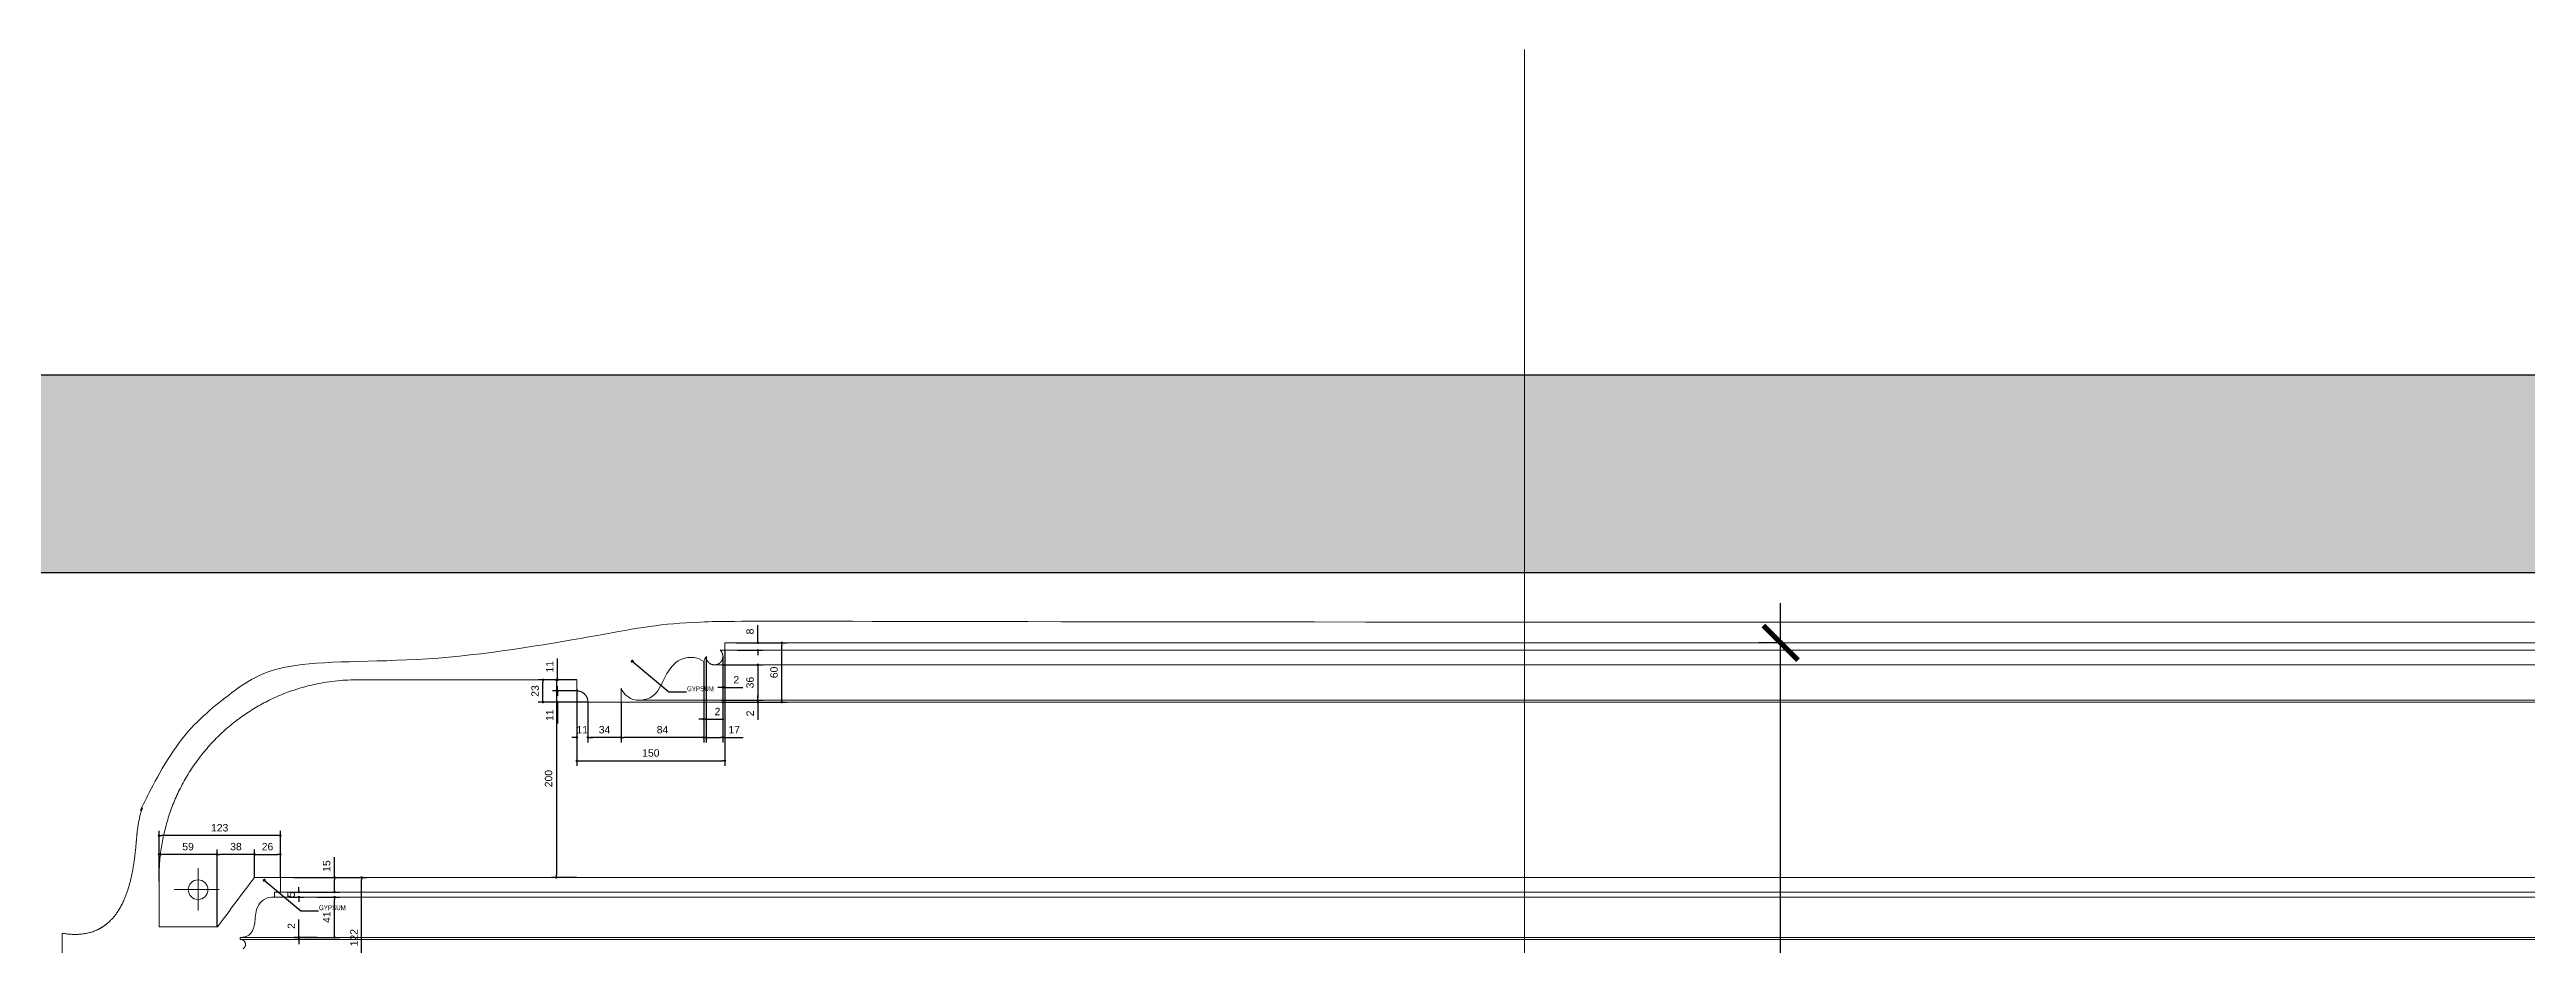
# Model space of a CAD drawing. Header units: millimetres. Extents: x -10942 to 92711, y -16583 to 30009.
# Drawn here: x 3960 to 6466, y 22636 to 23542 of the extents above; entities that cross this region are included whole.
import ezdxf

# ---------------------------------------------------------------- set-up
doc = ezdxf.new("R2010")
doc.units = ezdxf.units.MM
doc.header["$LTSCALE"] = 1000
doc.header["$MEASUREMENT"] = 0
for name, pattern in [('CENTERX2', [4, 2.5, -0.5, 0.5, -0.5]), ('DASHED', [0.75, 0.5, -0.25]), ('HIDDEN', [0.375, 0.25, -0.125])]:
    doc.linetypes.add(name, pattern=pattern)
for name, color, linetype in [('8', 8, 'Continuous'), ('A-DIM', 9, 'Continuous'), ('A-Hidden', 8, 'HIDDEN'), ('ARCH. DIM', 1, 'Continuous'), ('Layer3', 3, 'Continuous'), ('Layer7', 8, 'Continuous'), ('LIGHT', 8, 'Continuous')]:
    doc.layers.add(name, color=color, linetype=linetype)
doc.layers.add('GRC', color=41, linetype='Continuous', lineweight=0)
doc.layers.add('Lighting', color=5, linetype='Continuous', lineweight=0)
doc.styles.add('DIM 50', font='romans.shx', dxfattribs={"width": 0.75, "height": 100})
doc.styles.add('ST9', font='romans.shx', dxfattribs={"width": 0.8})
doc.styles.get("Standard").update_dxf_attribs({"font": 'arial.ttf'})
doc.dimstyles.new('chester 5', dxfattribs={"dimscale": 0.05, "dimtxt": 150, "dimasz": 50, "dimexe": 100, "dimexo": 0, "dimgap": 80, "dimtad": 1, "dimdec": 0, "dimzin": 0, "dimdsep": 46, "dimtxsty": 'Standard', "dimblk": 'DOT', "dimcen": 100, "dimclrd": 1, "dimclre": 1, "dimclrt": 3, "dimadec": 0, "dimazin": 0, "dimtfac": 1, "dimtdec": 0, "dimtofl": 0, "dimtmove": 0, "dimatfit": 3, "dimfxl": 1, "dimtolj": 1, "dimtzin": 0, "dimlwd": -1, "dimarcsym": 0})
doc.dimstyles.new('DIM-20', dxfattribs={"dimscale": 1000, "dimtxt": 0.044, "dimasz": 0.035, "dimexe": 0.022, "dimexo": 0.022, "dimgap": 0.022, "dimtad": 1, "dimdec": 0, "dimzin": 0, "dimdsep": 46, "dimtxsty": 'ST9', "dimblk1": 'ARCHTICK', "dimblk2": 'ARCHTICK', "dimsah": 1, "dimcen": 0.088, "dimdle": 0.04, "dimclrd": 256, "dimclre": 256, "dimclrt": 3, "dimadec": 0, "dimazin": 0, "dimtfac": 1, "dimtdec": 0, "dimtix": 1, "dimtofl": 0, "dimtmove": 1, "dimatfit": 3, "dimldrblk": 'CLOSED', "dimfxl": 1, "dimtolj": 1, "dimtzin": 0, "dimarcsym": 0})
doc.dimstyles.get("Standard").update_dxf_attribs({"dimtxt": 0.18, "dimasz": 0.18, "dimexe": 0.18, "dimexo": 0.0625, "dimgap": 0.09, "dimtad": 0, "dimtih": 1, "dimtoh": 1, "dimdec": 4, "dimzin": 0, "dimdsep": 46, "dimtxsty": 'Standard', "dimcen": 0.09, "dimadec": 0, "dimazin": 0, "dimtfac": 1, "dimtdec": 4, "dimtofl": 0, "dimtmove": 0, "dimatfit": 3, "dimfxl": 1, "dimtolj": 1, "dimtzin": 0, "dimarcsym": 0})

# ---------------------------------------------------------------- blocks, each defined once
blk = doc.blocks.new('light')
at = {"layer": 'Lighting'}
for p, q in [((111336.9, -7192.4), (111382.3, -7192.4)), ((111358.2, -7170.5), (111358.2, -7213.4))]:
    blk.add_line(p, q, dxfattribs=at)
blk.add_circle((111358.2, -7192.4), 9.95, dxfattribs=at)
blk = doc.blocks.new('section ceiling a')
at = {"layer": 'GRC', "elevation": 0}
blk.add_lwpolyline([(372298.3, 131338.5), (372298.3, 130893.5), (371668.3, 130893.5), (371668.3, 130853.5), (371863, 130853.5), (371863, 130853.5), (371863, 130853.5), (371890.9, 130853.5), (371890.9, 130858.5, 0.413614), (371898, 130865.6), (371903, 130865.6), (371903, 130870.6), (372218.3, 130870.6), (372218.3, 130865.6), (372223.3, 130865.6, 0.413614), (372230.4, 130858.5), (372230.4, 130853.5), (372306.3, 130853.5), (372306.3, 130853.5), (372306.3, 130858.5, 0.413614), (372313.3, 130865.6), (372318.3, 130865.6), (372318.3, 131288.1)], format="xyb", dxfattribs=at)
at = {"layer": 'GRC'}
for points, weights, knots in [([(372298.3, 131338.5, 0), (372375.2, 131325.5, 0), (372370.9, 131427, 0), (372374.9, 131446.6, 0), (372381, 131490, 0), (372412.2, 131531.1, 0), (372449.8, 131567.2, 0), (372482.4, 131592.1, 0), (372520.1, 131618.4, 0), (372606.3, 131616.2, 0), (372785.2, 131612.5, 0), (372854.5, 131652.2, 0), (372923.2, 131653.6, 0), (372973.2, 131653.6, 0), (373197.6, 131653.6, 0), (376378.3, 131653.6, 0)], [1, 1, 1, 1, 0.949253021674, 0.949253021674, 1, 0.949253021674, 0.949253021674, 1, 1, 1, 1, 1, 1, 1], [0.672419, 0.672419, 0.672419, 0.672419, 1.619398, 1.619398, 1.619398, 2.404796, 2.404796, 2.404796, 3.190194, 3.190194, 3.190194, 4.002694, 4.002694, 4.002694, 4.856498, 4.856498, 4.856498, 4.856498]), ([(372396.3, 131345.1, 0), (372396.3, 131361.8, 0), (372396.3, 131378.4, 0), (372396.3, 131395.1, 0), (372396.3, 131448.9, 0), (372416.8, 131498.5, 0), (372454.8, 131536.5, 0), (372492.8, 131574.5, 0), (372542.5, 131595.1, 0), (372596.3, 131595.1, 0), (372670.5, 131595.1, 0), (372744.8, 131595.1, 0), (372819, 131595.1, 0)], [1, 1, 1, 1, 0.949253021674, 0.949253021674, 1, 0.949253021674, 0.949253021674, 1, 1, 1, 1], [1219.098882, 1219.098882, 1219.098882, 1219.098882, 1220.098882, 1220.098882, 1220.098882, 1220.88428, 1220.88428, 1220.88428, 1221.669678, 1221.669678, 1221.669678, 1222.669678, 1222.669678, 1222.669678, 1222.669678])]:
    blk.add_rational_spline(points, weights, degree=3, knots=knots, dxfattribs=at)
for points, knots in [([(372864, 131586.8, 0), (372864.5, 131585.1, 0), (372867.1, 131580.9, 0), (372876.5, 131572.6, 0), (372898.4, 131575.3, 0), (372907.2, 131596.9, 0), (372918.1, 131615.2, 0), (372936, 131619.3, 0), (372944.8, 131615.8, 0), (372947.6, 131613.7, 0)], [1227.240474, 1227.240474, 1227.240474, 1227.240474, 1263.20953, 1323.395093, 1470.775087, 1611.888659, 1766.488267, 1876.411689, 1946.427942, 1946.427942, 1946.427942, 1946.427942]), ([(372478.5, 131334.4, 0), (372481.5, 131334.4, 0), (372488.8, 131335.7, 0), (372494.2, 131348.2, 0), (372493.1, 131360.8, 0), (372499.7, 131372.2, 0), (372507.6, 131375.2, 0), (372512, 131375.1, 0), (372513, 131375.1, 0)], [12.38377, 12.38377, 12.38377, 12.38377, 191.063387, 414.968475, 742.989527, 949.449289, 1151.746905, 1213.098882, 1213.098882, 1213.098882, 1213.098882])]:
    blk.add_open_spline(points, degree=3, knots=knots, dxfattribs=at)
for points in [[(372947.6, 131613.7, 0), (372948.4, 131615.4, 0), (372949.1, 131617.1, 0), (372949.9, 131618.8, 0)], [(372964.3, 131625, 0), (372965.9, 131625, 0), (372967.4, 131625, 0), (372969, 131625, 0)], [(372969, 131632.6, 0), (373005, 131632.6, 0), (373041.1, 131632.6, 0), (376378.3, 131632.6, 0)], [(372969, 131625, 0), (372969, 131627.5, 0), (372969, 131630.1, 0), (372969, 131632.6, 0)], [(372819, 131595.1, 0), (372819, 131591.4, 0), (372819, 131587.6, 0), (372819, 131583.9, 0)], [(372830.3, 131572.6, 0), (372841.5, 131572.6, 0), (372852.8, 131572.6, 0), (372864, 131572.6, 0)], [(372864, 131572.6, 0), (372864, 131577.4, 0), (372864, 131582.1, 0), (372864, 131586.8, 0)], [(372493, 131395.1, 0), (372480.4, 131378.4, 0), (372467.8, 131361.8, 0), (372455.3, 131345.1, 0)], [(372519, 131395.1, 0), (372510.4, 131395.1, 0), (372501.7, 131395.1, 0), (372493, 131395.1, 0)], [(372519, 131380.1, 0), (372519, 131385.1, 0), (372519, 131390.1, 0), (372519, 131395.1, 0)], [(372513, 131375.1, 0), (372513, 131376.8, 0), (372513, 131378.4, 0), (372513, 131380.1, 0)], [(372513, 131380.1, 0), (372515, 131380.1, 0), (372517, 131380.1, 0), (372519, 131380.1, 0)], [(372455.3, 131345.1, 0), (372435.6, 131345.1, 0), (372415.9, 131345.1, 0), (372396.3, 131345.1, 0)], [(372478.5, 131332.4, 0), (372478.5, 131333, 0), (372478.5, 131333.7, 0), (372478.5, 131334.4, 0)]]:
    blk.add_open_spline(points, degree=3, dxfattribs=at)
for points, weights in [([(372949.9, 131618.8, 0), (372949.9, 131614.7, 0), (372952.4, 131611.5, 0), (372956.3, 131610.5, 0)], [1, 0.859857415077, 0.859857415077, 1]), ([(372956.3, 131610.5, 0), (372960.3, 131609.5, 0), (372964, 131611.1, 0), (372965.9, 131614.7, 0)], [1, 0.859857415077, 0.859857415077, 1]), ([(372965.9, 131614.7, 0), (372967.9, 131618.3, 0), (372967.2, 131622.2, 0), (372964.3, 131625, 0)], [1, 0.859857415077, 0.859857415077, 1]), ([(372819, 131583.9, 0), (372825.6, 131583.9, 0), (372830.3, 131579.2, 0), (372830.3, 131572.6, 0)], [1, 0.80473785416, 0.80473785416, 1]), ([(372483.5, 131328.7, 0), (372482.8, 131331, 0), (372480.9, 131332.4, 0), (372478.5, 131332.4, 0)], [1, 0.869851736995, 0.869851736995, 1]), ([(372481.4, 131322.9, 0), (372483.4, 131324.2, 0), (372484.2, 131326.4, 0), (372483.5, 131328.7, 0)], [1, 0.869851736995, 0.869851736995, 1])]:
    blk.add_rational_spline(points, weights, degree=3, dxfattribs=at)
at = {"layer": 'LIGHT', "xscale": -1, "rotation": 359.9999999999999}
blk.add_blockref('light', (483794, 138575.1, 0), dxfattribs=at)
blk = doc.blocks.new('_Dot')
at = {"color": 0, "linetype": 'ByBlock', "lineweight": -2}
blk.add_line((-0.5, 0), (-1, 0), dxfattribs=at)
at = {"color": 0, "linetype": 'ByBlock', "const_width": 0.5}
blk.add_lwpolyline([(-0.25, 0, 1), (0.25, 0, 1)], format="xyb", close=True, dxfattribs=at)
blk = doc.blocks.new('*D170')
at = {"color": 1, "lineweight": -2, "transparency": 16777216}
for p, q in [((4504.4, 22881.2), (4504.4, 22840.4)), ((4538.1, 22881.2), (4538.1, 22840.4))]:
    blk.add_line(p, q, dxfattribs=at)
at = {"color": 1, "transparency": 16777216}
blk.add_line((4535.6, 22845.4), (4506.9, 22845.4), dxfattribs=at)
at = {"layer": 'Defpoints', "color": 0, "transparency": 16777216}
for p in [(4504.4, 22881.2, 0), (4538.1, 22881.2, 0), (4504.4, 22845.4)]:
    blk.add_point(p, dxfattribs=at)
at = {"color": 1, "transparency": 16777216, "xscale": 2.5, "yscale": 2.5, "zscale": 2.5, "rotation": 180}
blk.add_blockref('_Dot', (4504.4, 22845.4), dxfattribs=at)
at = {"color": 1, "transparency": 16777216, "xscale": 2.5, "yscale": 2.5, "zscale": 2.5}
blk.add_blockref('_Dot', (4538.1, 22845.4), dxfattribs=at)
at = {"color": 3, "transparency": 16777216, "insert": (4521.2, 22853.2), "char_height": 7.5, "attachment_point": 5}
blk.add_mtext('\\A1;34', dxfattribs=at)
blk = doc.blocks.new('*D171')
at = {"color": 1, "lineweight": -2, "transparency": 16777216}
for p, q in [((4493.1, 22894.5), (4493.1, 22840.4)), ((4504.4, 22869.4), (4504.4, 22840.4))]:
    blk.add_line(p, q, dxfattribs=at)
at = {"color": 1, "transparency": 16777216}
for p, q in [((4490.6, 22845.4), (4488.1, 22845.4)), ((4506.9, 22845.4), (4509.4, 22845.4))]:
    blk.add_line(p, q, dxfattribs=at)
at = {"layer": 'Defpoints', "color": 0, "transparency": 16777216}
for p in [(4493.1, 22894.5, 0), (4504.4, 22869.4), (4504.4, 22845.4)]:
    blk.add_point(p, dxfattribs=at)
at = {"color": 1, "transparency": 16777216, "xscale": 2.5, "yscale": 2.5, "zscale": 2.5}
blk.add_blockref('_Dot', (4493.1, 22845.4), dxfattribs=at)
at = {"color": 1, "transparency": 16777216, "xscale": 2.5, "yscale": 2.5, "zscale": 2.5, "rotation": 180}
blk.add_blockref('_Dot', (4504.4, 22845.4), dxfattribs=at)
at = {"color": 3, "transparency": 16777216, "insert": (4498.7, 22853.2), "char_height": 7.5, "attachment_point": 5}
blk.add_mtext('\\A1;11', dxfattribs=at)
blk = doc.blocks.new('*D172')
at = {"color": 1, "transparency": 16777216}
for p, q in [((4473.6, 22906.2), (4473.6, 22925.3)), ((4473.6, 22889.9), (4473.6, 22887.4))]:
    blk.add_line(p, q, dxfattribs=at)
at = {"color": 1, "lineweight": -2, "transparency": 16777216}
for p, q in [((4493.1, 22903.7), (4468.6, 22903.7)), ((4493.1, 22892.4), (4468.6, 22892.4))]:
    blk.add_line(p, q, dxfattribs=at)
at = {"layer": 'Defpoints', "color": 0, "transparency": 16777216}
for p in [(4473.6, 22903.7), (4493.1, 22903.7, 0), (4493.1, 22892.4)]:
    blk.add_point(p, dxfattribs=at)
at = {"color": 1, "transparency": 16777216, "xscale": 2.5, "yscale": 2.5, "zscale": 2.5}
for p, rotation in [((4473.6, 22903.7), 270), ((4473.6, 22892.4), 90)]:
    blk.add_blockref('_Dot', p, dxfattribs=dict(at, rotation=rotation))
at = {"color": 3, "transparency": 16777216, "insert": (4465.8, 22917), "char_height": 7.5, "attachment_point": 5, "rotation": 90}
blk.add_mtext('\\A1;11', dxfattribs=at)
blk = doc.blocks.new('*D173')
at = {"color": 1, "lineweight": -2, "transparency": 16777216}
for p, q in [((4485.9, 22892.4), (4468.6, 22892.4)), ((4504.4, 22881.2), (4468.6, 22881.2))]:
    blk.add_line(p, q, dxfattribs=at)
at = {"color": 1, "transparency": 16777216}
for p, q in [((4473.6, 22894.9), (4473.6, 22897.4)), ((4473.6, 22878.7), (4473.6, 22859.6))]:
    blk.add_line(p, q, dxfattribs=at)
at = {"layer": 'Defpoints', "color": 0, "transparency": 16777216}
for p in [(4485.9, 22892.4), (4473.6, 22881.2), (4504.4, 22881.2, 0)]:
    blk.add_point(p, dxfattribs=at)
at = {"color": 1, "transparency": 16777216, "xscale": 2.5, "yscale": 2.5, "zscale": 2.5}
for p, rotation in [((4473.6, 22892.4), 270), ((4473.6, 22881.2), 90)]:
    blk.add_blockref('_Dot', p, dxfattribs=dict(at, rotation=rotation))
at = {"color": 3, "transparency": 16777216, "insert": (4465.8, 22867.9), "char_height": 7.5, "attachment_point": 5, "rotation": 90}
blk.add_mtext('\\A1;11', dxfattribs=at)
blk = doc.blocks.new('*D174')
at = {"color": 1, "lineweight": -2, "transparency": 16777216}
for p, q in [((4482, 22903.7), (4453.9, 22903.7)), ((4482, 22881.2), (4453.9, 22881.2))]:
    blk.add_line(p, q, dxfattribs=at)
at = {"color": 1, "transparency": 16777216}
blk.add_line((4458.9, 22883.7), (4458.9, 22901.2), dxfattribs=at)
at = {"layer": 'Defpoints', "color": 0, "transparency": 16777216}
for p in [(4458.9, 22903.7), (4482, 22903.7), (4482, 22881.2)]:
    blk.add_point(p, dxfattribs=at)
at = {"color": 1, "transparency": 16777216, "xscale": 2.5, "yscale": 2.5, "zscale": 2.5}
for p, rotation in [((4458.9, 22903.7), 90), ((4458.9, 22881.2), 270)]:
    blk.add_blockref('_Dot', p, dxfattribs=dict(at, rotation=rotation))
at = {"color": 3, "transparency": 16777216, "insert": (4451, 22892.4), "char_height": 7.5, "attachment_point": 5, "rotation": 90}
blk.add_mtext('\\A1;23', dxfattribs=at)
blk = doc.blocks.new('*D175')
at = {"color": 1, "lineweight": -2, "transparency": 16777216}
for p, q in [((4655.7, 22941.2), (4681.4, 22941.2)), ((4655.7, 22933.6), (4681.4, 22933.6))]:
    blk.add_line(p, q, dxfattribs=at)
at = {"color": 1, "transparency": 16777216}
for p, q in [((4676.4, 22943.7), (4676.4, 22959.1)), ((4676.4, 22931.1), (4676.4, 22928.6))]:
    blk.add_line(p, q, dxfattribs=at)
at = {"layer": 'Defpoints', "color": 0, "transparency": 16777216}
for p in [(4655.7, 22941.2, 0), (4676.4, 22941.2), (4655.7, 22933.6, 0)]:
    blk.add_point(p, dxfattribs=at)
at = {"color": 1, "transparency": 16777216, "xscale": 2.5, "yscale": 2.5, "zscale": 2.5}
for p, rotation in [((4676.4, 22941.2), 270), ((4676.4, 22933.6), 90)]:
    blk.add_blockref('_Dot', p, dxfattribs=dict(at, rotation=rotation))
at = {"color": 3, "transparency": 16777216, "insert": (4668.5, 22952.6), "char_height": 7.5, "attachment_point": 5, "rotation": 90}
blk.add_mtext('\\A1;8', dxfattribs=at)
blk = doc.blocks.new('*D176')
at = {"color": 1, "lineweight": -2, "transparency": 16777216}
for p, q in [((4639.5, 22918.9), (4681.4, 22918.9)), ((4639.5, 22883), (4681.4, 22883))]:
    blk.add_line(p, q, dxfattribs=at)
at = {"color": 1, "transparency": 16777216}
blk.add_line((4676.4, 22916.4), (4676.4, 22885.5), dxfattribs=at)
at = {"layer": 'Defpoints', "color": 0, "transparency": 16777216}
for p in [(4639.5, 22918.9, 0), (4639.5, 22883, 0), (4676.4, 22883)]:
    blk.add_point(p, dxfattribs=at)
at = {"color": 1, "transparency": 16777216, "xscale": 2.5, "yscale": 2.5, "zscale": 2.5}
for p, rotation in [((4676.4, 22918.9), 90), ((4676.4, 22883), 270)]:
    blk.add_blockref('_Dot', p, dxfattribs=dict(at, rotation=rotation))
at = {"color": 3, "transparency": 16777216, "insert": (4668.5, 22900.9), "char_height": 7.5, "attachment_point": 5, "rotation": 90}
blk.add_mtext('\\A1;36', dxfattribs=at)
blk = doc.blocks.new('*D177')
at = {"color": 1, "lineweight": -2, "transparency": 16777216}
for p, q in [((4639.5, 22883), (4681.4, 22883)), ((4639.5, 22881.2), (4681.4, 22881.2))]:
    blk.add_line(p, q, dxfattribs=at)
at = {"color": 1, "transparency": 16777216}
for p, q in [((4676.4, 22885.5), (4676.4, 22888)), ((4676.4, 22878.7), (4676.4, 22863.2))]:
    blk.add_line(p, q, dxfattribs=at)
at = {"layer": 'Defpoints', "color": 0, "transparency": 16777216}
for p in [(4639.5, 22883), (4639.5, 22881.2, 0), (4676.4, 22881.2)]:
    blk.add_point(p, dxfattribs=at)
at = {"color": 1, "transparency": 16777216, "xscale": 2.5, "yscale": 2.5, "zscale": 2.5}
for p, rotation in [((4676.4, 22883), 270), ((4676.4, 22881.2), 90)]:
    blk.add_blockref('_Dot', p, dxfattribs=dict(at, rotation=rotation))
at = {"color": 3, "transparency": 16777216, "insert": (4668.6, 22869.7), "char_height": 7.5, "attachment_point": 5, "rotation": 90}
blk.add_mtext('\\A1;2', dxfattribs=at)
blk = doc.blocks.new('*D178')
at = {"color": 1, "lineweight": -2, "transparency": 16777216}
for p, q in [((4654.2, 22941.2), (4705.6, 22941.2)), ((4654.2, 22881.2), (4705.6, 22881.2))]:
    blk.add_line(p, q, dxfattribs=at)
at = {"color": 1, "transparency": 16777216}
blk.add_line((4700.6, 22883.7), (4700.6, 22938.7), dxfattribs=at)
at = {"layer": 'Defpoints', "color": 0, "transparency": 16777216}
for p in [(4654.2, 22941.2), (4700.6, 22941.2), (4654.2, 22881.2)]:
    blk.add_point(p, dxfattribs=at)
at = {"color": 1, "transparency": 16777216, "xscale": 2.5, "yscale": 2.5, "zscale": 2.5}
for p, rotation in [((4700.6, 22941.2), 90), ((4700.6, 22881.2), 270)]:
    blk.add_blockref('_Dot', p, dxfattribs=dict(at, rotation=rotation))
at = {"color": 3, "transparency": 16777216, "insert": (4692.8, 22911.2), "char_height": 7.5, "attachment_point": 5, "rotation": 90}
blk.add_mtext('\\A1;60', dxfattribs=at)
blk = doc.blocks.new('*D179')
at = {"color": 1, "lineweight": -2, "transparency": 16777216}
for p, q in [((4621.6, 22922.2), (4621.6, 22840.4)), ((4538.1, 22869.4), (4538.1, 22840.4))]:
    blk.add_line(p, q, dxfattribs=at)
at = {"color": 1, "transparency": 16777216}
blk.add_line((4619.1, 22845.4), (4540.6, 22845.4), dxfattribs=at)
at = {"layer": 'Defpoints', "color": 0, "transparency": 16777216}
for p in [(4621.6, 22922.2, 0), (4538.1, 22869.4), (4538.1, 22845.4)]:
    blk.add_point(p, dxfattribs=at)
at = {"color": 1, "transparency": 16777216, "xscale": 2.5, "yscale": 2.5, "zscale": 2.5, "rotation": 180}
blk.add_blockref('_Dot', (4538.1, 22845.4), dxfattribs=at)
at = {"color": 1, "transparency": 16777216, "xscale": 2.5, "yscale": 2.5, "zscale": 2.5}
blk.add_blockref('_Dot', (4621.6, 22845.4), dxfattribs=at)
at = {"color": 3, "transparency": 16777216, "insert": (4579.9, 22853.2), "char_height": 7.5, "attachment_point": 5}
blk.add_mtext('\\A1;84', dxfattribs=at)
blk = doc.blocks.new('*D180')
at = {"color": 1, "lineweight": -2, "transparency": 16777216}
for p, q in [((4624, 22927.3), (4624, 22858.8)), ((4621.6, 22909.4), (4621.6, 22858.8))]:
    blk.add_line(p, q, dxfattribs=at)
at = {"color": 1, "transparency": 16777216}
for p, q in [((4619.1, 22863.8), (4616.6, 22863.8)), ((4626.5, 22863.8), (4642, 22863.8))]:
    blk.add_line(p, q, dxfattribs=at)
at = {"layer": 'Defpoints', "color": 0, "transparency": 16777216}
for p in [(4624, 22927.3, 0), (4621.6, 22909.4), (4624, 22863.8)]:
    blk.add_point(p, dxfattribs=at)
at = {"color": 1, "transparency": 16777216, "xscale": 2.5, "yscale": 2.5, "zscale": 2.5}
blk.add_blockref('_Dot', (4621.6, 22863.8), dxfattribs=at)
at = {"color": 1, "transparency": 16777216, "xscale": 2.5, "yscale": 2.5, "zscale": 2.5, "rotation": 180}
blk.add_blockref('_Dot', (4624, 22863.8), dxfattribs=at)
at = {"color": 3, "transparency": 16777216, "insert": (4635.5, 22871.6), "char_height": 7.5, "attachment_point": 5}
blk.add_mtext('\\A1;2', dxfattribs=at)
blk = doc.blocks.new('*D181')
at = {"color": 1, "lineweight": -2, "transparency": 16777216}
for p, q in [((4641, 22927.7), (4641, 22840.4)), ((4624, 22906.6), (4624, 22840.4))]:
    blk.add_line(p, q, dxfattribs=at)
at = {"color": 1, "transparency": 16777216}
for p, q in [((4626.5, 22845.4), (4638.5, 22845.4)), ((4641, 22845.4), (4661.6, 22845.4))]:
    blk.add_line(p, q, dxfattribs=at)
at = {"layer": 'Defpoints', "color": 0, "transparency": 16777216}
for p in [(4641, 22927.7, 0), (4624, 22906.6), (4641, 22845.4)]:
    blk.add_point(p, dxfattribs=at)
at = {"color": 1, "transparency": 16777216, "xscale": 2.5, "yscale": 2.5, "zscale": 2.5, "rotation": 180}
blk.add_blockref('_Dot', (4624, 22845.4), dxfattribs=at)
at = {"color": 1, "transparency": 16777216, "xscale": 2.5, "yscale": 2.5, "zscale": 2.5}
blk.add_blockref('_Dot', (4641, 22845.4), dxfattribs=at)
at = {"color": 3, "transparency": 16777216, "insert": (4652.5, 22853.2), "char_height": 7.5, "attachment_point": 5}
blk.add_mtext('\\A1;17', dxfattribs=at)
blk = doc.blocks.new('*D182')
at = {"color": 1, "lineweight": -2, "transparency": 16777216}
for p, q in [((4643.1, 22933.6), (4643.1, 22891)), ((4641, 22905), (4641, 22891))]:
    blk.add_line(p, q, dxfattribs=at)
at = {"color": 1, "transparency": 16777216}
for p, q in [((4638.5, 22896), (4636, 22896)), ((4645.6, 22896), (4661.1, 22896))]:
    blk.add_line(p, q, dxfattribs=at)
at = {"layer": 'Defpoints', "color": 0, "transparency": 16777216}
for p in [(4643.1, 22933.6, 0), (4641, 22905), (4643.1, 22896)]:
    blk.add_point(p, dxfattribs=at)
at = {"color": 1, "transparency": 16777216, "xscale": 2.5, "yscale": 2.5, "zscale": 2.5}
blk.add_blockref('_Dot', (4641, 22896), dxfattribs=at)
at = {"color": 1, "transparency": 16777216, "xscale": 2.5, "yscale": 2.5, "zscale": 2.5, "rotation": 180}
blk.add_blockref('_Dot', (4643.1, 22896), dxfattribs=at)
at = {"color": 3, "transparency": 16777216, "insert": (4654.6, 22903.8), "char_height": 7.5, "attachment_point": 5}
blk.add_mtext('\\A1;2', dxfattribs=at)
blk = doc.blocks.new('*D183')
at = {"color": 1, "lineweight": -2, "transparency": 16777216}
for p, q in [((4643.1, 22912.3), (4643.1, 22816.7)), ((4493.1, 22867.4), (4493.1, 22816.7))]:
    blk.add_line(p, q, dxfattribs=at)
at = {"color": 1, "transparency": 16777216}
blk.add_line((4495.6, 22821.7), (4640.6, 22821.7), dxfattribs=at)
at = {"layer": 'Defpoints', "color": 0, "transparency": 16777216}
for p in [(4643.1, 22912.3), (4493.1, 22867.4), (4643.1, 22821.7)]:
    blk.add_point(p, dxfattribs=at)
at = {"color": 1, "transparency": 16777216, "xscale": 2.5, "yscale": 2.5, "zscale": 2.5, "rotation": 180}
blk.add_blockref('_Dot', (4493.1, 22821.7), dxfattribs=at)
at = {"color": 1, "transparency": 16777216, "xscale": 2.5, "yscale": 2.5, "zscale": 2.5}
blk.add_blockref('_Dot', (4643.1, 22821.7), dxfattribs=at)
at = {"color": 3, "transparency": 16777216, "insert": (4568.1, 22829.6), "char_height": 7.5, "attachment_point": 5}
blk.add_mtext('\\A1;150', dxfattribs=at)
blk = doc.blocks.new('*D184')
at = {"color": 1, "lineweight": -2, "transparency": 16777216}
for p, q in [((4493.1, 22903.7), (4467.5, 22903.7)), ((4493.1, 22703.7), (4467.5, 22703.7))]:
    blk.add_line(p, q, dxfattribs=at)
at = {"color": 1, "transparency": 16777216}
blk.add_line((4472.5, 22901.2), (4472.5, 22706.2), dxfattribs=at)
at = {"layer": 'Defpoints', "color": 0, "transparency": 16777216}
for p in [(4493.1, 22903.7, 0), (4472.5, 22703.7), (4493.1, 22703.7, 0)]:
    blk.add_point(p, dxfattribs=at)
at = {"color": 1, "transparency": 16777216, "xscale": 2.5, "yscale": 2.5, "zscale": 2.5}
for p, rotation in [((4472.5, 22903.7), 90), ((4472.5, 22703.7), 270)]:
    blk.add_blockref('_Dot', p, dxfattribs=dict(at, rotation=rotation))
at = {"color": 3, "transparency": 16777216, "insert": (4464.6, 22803.7), "char_height": 7.5, "attachment_point": 5, "rotation": 90}
blk.add_mtext('\\A1;200', dxfattribs=at)
blk = doc.blocks.new('*D185')
at = {"color": 1, "transparency": 16777216}
for p, q in [((4247.9, 22703.7), (4247.9, 22724.3)), ((4247.9, 22691.3), (4247.9, 22701.2))]:
    blk.add_line(p, q, dxfattribs=at)
at = {"color": 1, "lineweight": -2, "transparency": 16777216}
for p, q in [((4206.9, 22703.7), (4252.9, 22703.7)), ((4206.9, 22688.8), (4252.9, 22688.8))]:
    blk.add_line(p, q, dxfattribs=at)
at = {"layer": 'Defpoints', "color": 0, "transparency": 16777216}
for p in [(4206.9, 22703.7, 0), (4206.9, 22688.8, 0), (4247.9, 22703.7)]:
    blk.add_point(p, dxfattribs=at)
at = {"color": 1, "transparency": 16777216, "xscale": 2.5, "yscale": 2.5, "zscale": 2.5}
for p, rotation in [((4247.9, 22703.7), 90), ((4247.9, 22688.8), 270)]:
    blk.add_blockref('_Dot', p, dxfattribs=dict(at, rotation=rotation))
at = {"color": 3, "transparency": 16777216, "insert": (4240, 22715.2), "char_height": 7.5, "attachment_point": 5, "rotation": 90}
blk.add_mtext('\\A1;15', dxfattribs=at)
blk = doc.blocks.new('*D189')
at = {"color": 1, "lineweight": -2, "transparency": 16777216}
for p, q in [((4230.5, 22643), (4206.9, 22643)), ((4230.5, 22641), (4206.9, 22641))]:
    blk.add_line(p, q, dxfattribs=at)
at = {"color": 1, "transparency": 16777216}
for p, q in [((4211.9, 22645.5), (4211.9, 22661)), ((4211.9, 22638.5), (4211.9, 22636))]:
    blk.add_line(p, q, dxfattribs=at)
at = {"layer": 'Defpoints', "color": 0, "transparency": 16777216}
for p in [(4211.9, 22643), (4230.5, 22643, 0), (4230.5, 22641, 0)]:
    blk.add_point(p, dxfattribs=at)
at = {"color": 1, "transparency": 16777216, "xscale": 2.5, "yscale": 2.5, "zscale": 2.5}
for p, rotation in [((4211.9, 22643), 270), ((4211.9, 22641), 90)]:
    blk.add_blockref('_Dot', p, dxfattribs=dict(at, rotation=rotation))
at = {"color": 3, "transparency": 16777216, "insert": (4204.2, 22654.5), "char_height": 7.5, "attachment_point": 5, "rotation": 90}
blk.add_mtext('\\A1;2', dxfattribs=at)
blk = doc.blocks.new('*D190')
at = {"color": 1, "lineweight": -2, "transparency": 16777216}
for p, q in [((4230.5, 22683.8), (4252.9, 22683.8)), ((4230.5, 22643), (4252.9, 22643))]:
    blk.add_line(p, q, dxfattribs=at)
at = {"color": 1, "transparency": 16777216}
blk.add_line((4247.9, 22645.5), (4247.9, 22681.3), dxfattribs=at)
at = {"layer": 'Defpoints', "color": 0, "transparency": 16777216}
for p in [(4230.5, 22683.8, 0), (4247.9, 22683.8), (4230.5, 22643)]:
    blk.add_point(p, dxfattribs=at)
at = {"color": 1, "transparency": 16777216, "xscale": 2.5, "yscale": 2.5, "zscale": 2.5}
for p, rotation in [((4247.9, 22683.8), 90), ((4247.9, 22643), 270)]:
    blk.add_blockref('_Dot', p, dxfattribs=dict(at, rotation=rotation))
at = {"color": 3, "transparency": 16777216, "insert": (4240.1, 22663.4), "char_height": 7.5, "attachment_point": 5, "rotation": 90}
blk.add_mtext('\\A1;41', dxfattribs=at)
blk = doc.blocks.new('*D191')
at = {"color": 1, "lineweight": -2, "transparency": 16777216}
for p, q in [((4202.4, 22688.8), (4216.9, 22688.8)), ((4202.4, 22683.8), (4216.9, 22683.8))]:
    blk.add_line(p, q, dxfattribs=at)
at = {"color": 1, "transparency": 16777216}
for p, q in [((4211.9, 22691.3), (4211.9, 22693.8)), ((4211.9, 22681.3), (4211.9, 22678.8))]:
    blk.add_line(p, q, dxfattribs=at)
at = {"layer": 'Defpoints', "color": 0, "transparency": 16777216}
for p in [(4202.4, 22688.8, 0), (4211.9, 22688.8), (4202.4, 22683.8)]:
    blk.add_point(p, dxfattribs=at)
at = {"color": 1, "transparency": 16777216, "xscale": 2.5, "yscale": 2.5, "zscale": 2.5}
for p, rotation in [((4211.9, 22688.8), 270), ((4211.9, 22683.8), 90)]:
    blk.add_blockref('_Dot', p, dxfattribs=dict(at, rotation=rotation))
at = {"color": 3, "transparency": 16777216, "insert": (4204.1, 22686.3), "char_height": 7.5, "attachment_point": 5, "rotation": 90}
blk.add_mtext('\\A1;5', dxfattribs=at)
blk = doc.blocks.new('*D192')
at = {"color": 1, "lineweight": -2, "transparency": 16777216}
for p, q in [((4211.9, 22703.7), (4280.4, 22703.7)), ((4211.9, 22581.7), (4280.4, 22581.7))]:
    blk.add_line(p, q, dxfattribs=at)
at = {"color": 1, "transparency": 16777216}
blk.add_line((4275.4, 22584.2), (4275.4, 22701.2), dxfattribs=at)
at = {"layer": 'Defpoints', "color": 0, "transparency": 16777216}
for p in [(4211.9, 22703.7, 0), (4275.4, 22703.7), (4211.9, 22581.7)]:
    blk.add_point(p, dxfattribs=at)
at = {"color": 1, "transparency": 16777216, "xscale": 2.5, "yscale": 2.5, "zscale": 2.5}
for p, rotation in [((4275.4, 22703.7), 90), ((4275.4, 22581.7), 270)]:
    blk.add_blockref('_Dot', p, dxfattribs=dict(at, rotation=rotation))
at = {"color": 3, "transparency": 16777216, "insert": (4267.6, 22642.7), "char_height": 7.5, "attachment_point": 5, "rotation": 90}
blk.add_mtext('\\A1;122', dxfattribs=at)
blk = doc.blocks.new('*D194')
at = {"color": 1, "lineweight": -2, "transparency": 16777216}
for p, q in [((4167.1, 22703.7), (4167.1, 22732)), ((4193.1, 22703.7), (4193.1, 22732))]:
    blk.add_line(p, q, dxfattribs=at)
at = {"color": 1, "transparency": 16777216}
blk.add_line((4169.6, 22727), (4190.6, 22727), dxfattribs=at)
at = {"layer": 'Defpoints', "color": 0, "transparency": 16777216}
for p in [(4193.1, 22727), (4167.1, 22703.7, 0), (4193.1, 22703.7, 0)]:
    blk.add_point(p, dxfattribs=at)
at = {"color": 1, "transparency": 16777216, "xscale": 2.5, "yscale": 2.5, "zscale": 2.5, "rotation": 180}
blk.add_blockref('_Dot', (4167.1, 22727), dxfattribs=at)
at = {"color": 1, "transparency": 16777216, "xscale": 2.5, "yscale": 2.5, "zscale": 2.5}
blk.add_blockref('_Dot', (4193.1, 22727), dxfattribs=at)
at = {"color": 3, "transparency": 16777216, "insert": (4180.1, 22734.8), "char_height": 7.5, "attachment_point": 5}
blk.add_mtext('\\A1;26', dxfattribs=at)
blk = doc.blocks.new('*D195')
at = {"color": 1, "lineweight": -2, "transparency": 16777216}
for p, q in [((4129.3, 22653.7), (4129.3, 22732)), ((4167.1, 22709.8), (4167.1, 22732))]:
    blk.add_line(p, q, dxfattribs=at)
at = {"color": 1, "transparency": 16777216}
blk.add_line((4164.6, 22727), (4131.8, 22727), dxfattribs=at)
at = {"layer": 'Defpoints', "color": 0, "transparency": 16777216}
for p in [(4129.3, 22727), (4167.1, 22709.8), (4129.3, 22653.7, 0)]:
    blk.add_point(p, dxfattribs=at)
at = {"color": 1, "transparency": 16777216, "xscale": 2.5, "yscale": 2.5, "zscale": 2.5, "rotation": 180}
blk.add_blockref('_Dot', (4129.3, 22727), dxfattribs=at)
at = {"color": 1, "transparency": 16777216, "xscale": 2.5, "yscale": 2.5, "zscale": 2.5}
blk.add_blockref('_Dot', (4167.1, 22727), dxfattribs=at)
at = {"color": 3, "transparency": 16777216, "insert": (4148.2, 22734.8), "char_height": 7.5, "attachment_point": 5}
blk.add_mtext('\\A1;38', dxfattribs=at)
blk = doc.blocks.new('*D196')
at = {"color": 1, "lineweight": -2, "transparency": 16777216}
for p, q in [((4070.3, 22699.7), (4070.3, 22732)), ((4129, 22702.2), (4129, 22732))]:
    blk.add_line(p, q, dxfattribs=at)
at = {"color": 1, "transparency": 16777216}
blk.add_line((4126.5, 22727), (4072.8, 22727), dxfattribs=at)
at = {"layer": 'Defpoints', "color": 0, "transparency": 16777216}
for p in [(4070.3, 22727), (4070.3, 22699.7, 0), (4129, 22702.2)]:
    blk.add_point(p, dxfattribs=at)
at = {"color": 1, "transparency": 16777216, "xscale": 2.5, "yscale": 2.5, "zscale": 2.5, "rotation": 180}
blk.add_blockref('_Dot', (4070.3, 22727), dxfattribs=at)
at = {"color": 1, "transparency": 16777216, "xscale": 2.5, "yscale": 2.5, "zscale": 2.5}
blk.add_blockref('_Dot', (4129, 22727), dxfattribs=at)
at = {"color": 3, "transparency": 16777216, "insert": (4099.7, 22734.8), "char_height": 7.5, "attachment_point": 5}
blk.add_mtext('\\A1;59', dxfattribs=at)
blk = doc.blocks.new('*D197')
at = {"color": 1, "lineweight": -2, "transparency": 16777216}
for p, q in [((4070.3, 22709.5), (4070.3, 22751)), ((4193.1, 22709.5), (4193.1, 22751))]:
    blk.add_line(p, q, dxfattribs=at)
at = {"color": 1, "transparency": 16777216}
blk.add_line((4190.6, 22746), (4072.8, 22746), dxfattribs=at)
at = {"layer": 'Defpoints', "color": 0, "transparency": 16777216}
for p in [(4070.3, 22746), (4070.3, 22709.5), (4193.1, 22709.5)]:
    blk.add_point(p, dxfattribs=at)
at = {"color": 1, "transparency": 16777216, "xscale": 2.5, "yscale": 2.5, "zscale": 2.5, "rotation": 180}
blk.add_blockref('_Dot', (4070.3, 22746), dxfattribs=at)
at = {"color": 1, "transparency": 16777216, "xscale": 2.5, "yscale": 2.5, "zscale": 2.5}
blk.add_blockref('_Dot', (4193.1, 22746), dxfattribs=at)
at = {"color": 3, "transparency": 16777216, "insert": (4131.7, 22753.9), "char_height": 7.5, "attachment_point": 5}
blk.add_mtext('\\A1;123', dxfattribs=at)
blk = doc.blocks.new('*D206')
at = {"color": 1, "lineweight": -2, "transparency": 16777216}
for p, q in [((3972.4, 23012.1), (3899, 23012.1)), ((3972.4, 22202.1), (3899, 22202.1))]:
    blk.add_line(p, q, dxfattribs=at)
at = {"color": 1, "transparency": 16777216}
blk.add_line((3904, 22204.6), (3904, 23009.6), dxfattribs=at)
at = {"layer": 'Defpoints', "color": 0, "transparency": 16777216}
for p in [(3904, 23012.1), (3972.4, 23012.1, 0), (3972.4, 22202.1, 0)]:
    blk.add_point(p, dxfattribs=at)
at = {"color": 1, "transparency": 16777216, "xscale": 2.5, "yscale": 2.5, "zscale": 2.5}
for p, rotation in [((3904, 23012.1), 90), ((3904, 22202.1), 270)]:
    blk.add_blockref('_Dot', p, dxfattribs=dict(at, rotation=rotation))
at = {"color": 3, "transparency": 16777216, "insert": (3896.2, 22607.1), "char_height": 7.5, "attachment_point": 5, "rotation": 90}
blk.add_mtext('\\A1;810', dxfattribs=at)
blk = doc.blocks.new('_ARCHTICK')
at = {"color": 0, "linetype": 'ByBlock', "const_width": 0.15}
blk.add_lwpolyline([(-0.5, -0.5), (0.5, 0.5)], dxfattribs=at)
blk = doc.blocks.new('*D231')
at = {"layer": 'A-DIM', "lineweight": -2, "transparency": 16777216}
for p, q in [((5711.6, 22134.1), (5711.6, 22981.2)), ((5711.6, 22941.2), (5689.6, 22941.2)), ((5711.6, 22174.1), (5689.6, 22174.1))]:
    blk.add_line(p, q, dxfattribs=at)
at = {"layer": 'Defpoints', "color": 0, "transparency": 16777216}
for p in [(5711.6, 22941.2), (5733.6, 22941.2, 0), (5733.6, 22174.1)]:
    blk.add_point(p, dxfattribs=at)
at = {"layer": 'A-DIM', "lineweight": -2, "transparency": 16777216, "xscale": 35, "yscale": 35, "zscale": 35}
for p, rotation in [((5711.6, 22941.2), 90), ((5711.6, 22174.1), 270)]:
    blk.add_blockref('_ARCHTICK', p, dxfattribs=dict(at, rotation=rotation))
at = {"layer": 'A-DIM', "color": 3, "transparency": 16777216, "insert": (5656.6, 22557.6), "char_height": 66, "attachment_point": 5, "rotation": 90, "style": 'ST9'}
blk.add_mtext('\\A1;767', dxfattribs=at)
blk = doc.blocks.new('_CLOSED')
at = {"color": 0, "linetype": 'ByBlock'}
for p, q in [((-1, 0.167), (0, 0)), ((-1, 0.167), (-1, -0.167)), ((0, 0), (-1, -0.167)), ((0, 0), (-1, 0))]:
    blk.add_line(p, q, dxfattribs=at)
blk = doc.blocks.new('MAK-GF10 structrual elev A')
at = {"layer": 'Layer7'}
h = blk.add_hatch(dxfattribs=at)
h.set_pattern_fill('AR-CONC', color=256, scale=10, style=0)
h.set_pattern_definition([(50, (-400019.973, -95187.583), (71.726018, -6.2752135), [7.5, -82.5]), (355, (-400019.97, -95187.58), (-13.875133, 75.219213), [6, -66]), (100.4514, (-400013.996, -95188.106), (57.850938, 68.943954), [6.374019, -70.114211]), (46.1842, (-400019.97, -95167.58), (106.724105, -16.551901), [11.25, -123.75]), (96.6356, (-400011.08, -95168.96), (93.46627, 97.411787), [9.56103, -105.1713]), (351.1842, (-400019.97, -95167.58), (93.466195, 97.41186), [9, -99]), (21, (-400009.973, -95172.583), (59.690705, -40.261889), [7.5, -82.5]), (326, (-400009.97, -95172.58), (24.331533, 72.515005), [6, -66]), (71.4514, (-400005, -95175.94), (84.022263, 32.25305), [6.374019, -70.114211]), (37.5, (-400019.973, -95187.583), (1.2159855, 33.2893854), [0, -65.2, 0, -67, 0, -66.25]), (7.5, (-400019.973, -95187.583), (26.3069537, 39.4411712), [0, -38.2, 0, -63.7, 0, -25.25]), (327.5, (-400042.273, -95187.583), (53.3822436, -2.2554872), [0, -25, 0, -78, 0, -103.5]), (317.5, (-400052.273, -95187.583), (58.318617, 10.010498), [0, -32.5, 0, -51.8, 0, -73.5])])
h.paths.add_polyline_path([(13352.4, 23212.1), (13352.4, 23012.1), (2747.6, 23012.1), (2747.6, 23212.1)])
at = {"layer": 'Layer3'}
for p, q in [((13352.4, 23212.1, 0), (2747.6, 23212.1, 0)), ((13352.4, 23012.1, 0), (2747.6, 23012.1, 0))]:
    blk.add_line(p, q, dxfattribs=at)

msp = doc.modelspace()

# ---------------------------------------------------------------- linework, layer by layer
at = {"layer": 'A-Hidden', "linetype": 'DASHED', "lineweight": 0, "ltscale": 10}
msp.add_line((15334.4, 23012.1, 0), (2054.3, 23012.1, 0), dxfattribs=at)
at = {"layer": 'GRC', "lineweight": 0}
for p, q in [((4633.3, 22918.9, 0), (11473, 22918.9, 0)), ((4643.1, 22933.6, 0), (11461.7, 22933.6, 0)), ((4538.1, 22881.2, 0), (11566.7, 22881.2, 0)), ((4558.7, 22883.1, 0), (11550.7, 22883.1, 0)), ((4192.5, 22703.6, 0), (11911.7, 22703.6, 0)), ((4193.1, 22688.7, 0), (11911.7, 22688.7, 0)), ((4186.1, 22683.7, 0), (11918.7, 22683.7, 0)), ((4152.6, 22642.9, 0), (11952.2, 22642.9, 0)), ((4152.6, 22640.9, 0), (11952.2, 22640.9, 0))]:
    msp.add_line(p, q, dxfattribs=at)
at = {"layer": 'Layer7', "linetype": 'CENTERX2', "lineweight": 0, "ltscale": 150}
msp.add_line((5452.4, 23541.7, 0), (5452.4, 18327.1, 0), dxfattribs=at)

# ---------------------------------------------------------------- block references
msp.add_blockref('section ceiling a', (-368325.9, -108691.4, 0))
at = {"layer": '8', "color": 2}
msp.add_blockref('MAK-GF10 structrual elev A', (0, 0), dxfattribs=at)

# ---------------------------------------------------------------- texts
at = {"layer": 'Layer3', "ltscale": 500, "char_height": 5, "width": 373.478, "attachment_point": 1, "style": 'DIM 50'}
for insert in [(4604.7, 22897.2, 0), (4232.2, 22675.5, 0)]:
    msp.add_mtext('{\\fCityBlueprint|b0|i0|c2|p2;GYPSUM}', dxfattribs=dict(at, insert=insert))

# ---------------------------------------------------------------- dimensions: what is measured, and where the dimension line sits
for base, p1, p2, angle, picture, middle in [((3904, 23012.1, 0), (3972.4, 22202.1, 0), (3972.4, 23012.1, 0), 90, '*D206', (3896.2, 22607.1, 0)), ((4700.6, 22941.2, 0), (4654.2, 22881.2, 0), (4654.2, 22941.2, 0), 90, '*D178', (4692.8, 22911.2, 0)), ((4676.4, 22941.2, 0), (4655.7, 22933.6, 0), (4655.7, 22941.2, 0), 90, '*D175', (4668.5, 22952.6, 0)), ((4473.6, 22903.7, 0), (4493.1, 22892.4, 0), (4493.1, 22903.7, 0), 90, '*D172', (4465.8, 22917, 0)), ((4538.1222, 22845.4079, 0), (4621.6411, 22922.204, 0), (4538.1222, 22869.3837, 0), 360, '*D179', (4579.8816, 22853.2372, 0)), ((4624, 22863.8, 0), (4621.6, 22909.4, 0), (4624, 22927.3, 0), 360, '*D180', (4635.5, 22871.6, 0)), ((4641, 22845.4, 0), (4624, 22906.6, 0), (4641, 22927.7, 0), 360, '*D181', (4652.5, 22853.2, 0)), ((4643.1, 22896, 0), (4641, 22905, 0), (4643.1, 22933.6, 0), 360, '*D182', (4654.6, 22903.8, 0)), ((4676.4, 22883, 0), (4639.5, 22918.9, 0), (4639.5, 22883, 0), 90, '*D176', (4668.5, 22900.9, 0)), ((4458.860206, 22903.6677119, -0.0000013), (4481.9867039, 22881.1677119, -0.0000013), (4481.9867039, 22903.6677119, -0.0000013), 90, '*D174', (4451.0283507, 22892.4177119, -0.0000013)), ((4472.5, 22703.7, 0), (4493.1, 22903.7, 0), (4493.1, 22703.7, 0), 90, '*D184', (4464.6, 22803.7, 0)), ((4473.6, 22881.2, 0), (4485.9, 22892.4, 0), (4504.4, 22881.2, 0), 90, '*D173', (4465.8, 22867.9, 0)), ((4643.1, 22821.7, 0), (4493.1, 22867.4, 0), (4643.1, 22912.3, 0), 360, '*D183', (4568.1, 22829.6, 0)), ((4504.4, 22845.4, 0), (4538.1, 22881.2, 0), (4504.4, 22881.2, 0), 360, '*D170', (4521.2, 22853.2, 0)), ((4676.4, 22881.2, 0), (4639.5, 22883, 0), (4639.5, 22881.2, 0), 90, '*D177', (4668.6, 22869.7, 0)), ((4070.3, 22746, 0), (4193.1, 22709.5, 0), (4070.3, 22709.5, 0), 360, '*D197', (4131.7, 22753.9, 0)), ((4070.3, 22727, 0), (4129, 22702.2, 0), (4070.3, 22699.7, 0), 360, '*D196', (4099.7, 22734.8, 0)), ((4129.3, 22727, 0), (4167.1, 22709.8, 0), (4129.3, 22653.7, 0), 360, '*D195', (4148.2, 22734.8, 0)), ((4193.1, 22727, 0), (4167.1, 22703.7, 0), (4193.1, 22703.7, 0), 360, '*D194', (4180.1, 22734.8, 0)), ((4247.9, 22703.7, 0), (4206.9, 22688.8, 0), (4206.9, 22703.7, 0), 90, '*D185', (4240, 22715.2, 0)), ((4275.4, 22703.7, 0), (4211.9, 22581.7, 0), (4211.9, 22703.7, 0), 90, '*D192', (4267.6, 22642.7, 0)), ((4247.9, 22683.8, 0), (4230.5, 22643, 0), (4230.5, 22683.8, 0), 90, '*D190', (4240.1, 22663.4, 0))]:
    dim = msp.add_linear_dim(base=base, p1=p1, p2=p2, angle=angle, dimstyle='chester 5')
    dim.commit()
    dim.dimension.update_dxf_attribs({"geometry": picture, "text_midpoint": middle})
for base, p1, p2, angle, picture, middle in [((4504.4, 22845.4, 0), (4493.1, 22894.5, 0), (4504.4, 22869.4, 0), 360, '*D171', (4498.7, 22845.4, 0)), ((4211.9, 22688.8, 0), (4202.4, 22683.8, 0), (4202.4, 22688.8, 0), 90, '*D191', (4211.9, 22686.3, 0)), ((4211.9, 22643, 0), (4230.5, 22641, 0), (4230.5, 22643, 0), 90, '*D189', (4211.9, 22654.5, 0))]:
    dim = msp.add_linear_dim(base=base, p1=p1, p2=p2, angle=angle, dimstyle='chester 5')
    dim.commit()
    dim.dimension.update_dxf_attribs({"geometry": picture, "text_midpoint": middle, "dimtype": 160})
at = {"layer": 'A-DIM'}
dim = msp.add_linear_dim(base=(5711.6, 22941.2, 0), p1=(5733.6, 22174.1, 0), p2=(5733.6, 22941.2, 0), angle=90, dimstyle='DIM-20', override={"dimtxt": 0.066}, dxfattribs=at)
dim.commit()
dim.dimension.update_dxf_attribs({"geometry": '*D231', "text_midpoint": (5656.6, 22557.6, 0)})

# ---------------------------------------------------------------- leaders
at = {"layer": 'ARCH. DIM'}
for points in [[(4549.3, 22922.5, 0), (4586.2, 22891.4, 0), (4604.2, 22891.4, 0)], [(4176.8, 22700.8, 0), (4213.7, 22669.7, 0), (4231.7, 22669.7, 0)]]:
    msp.add_leader(points, dimstyle='Standard', override={"dimasz": 3, "dimldrblk": 'Dot', "dimfxl": 0.1, "dimarcsym": 2}, dxfattribs=at)

doc.saveas('drawing.dxf')
